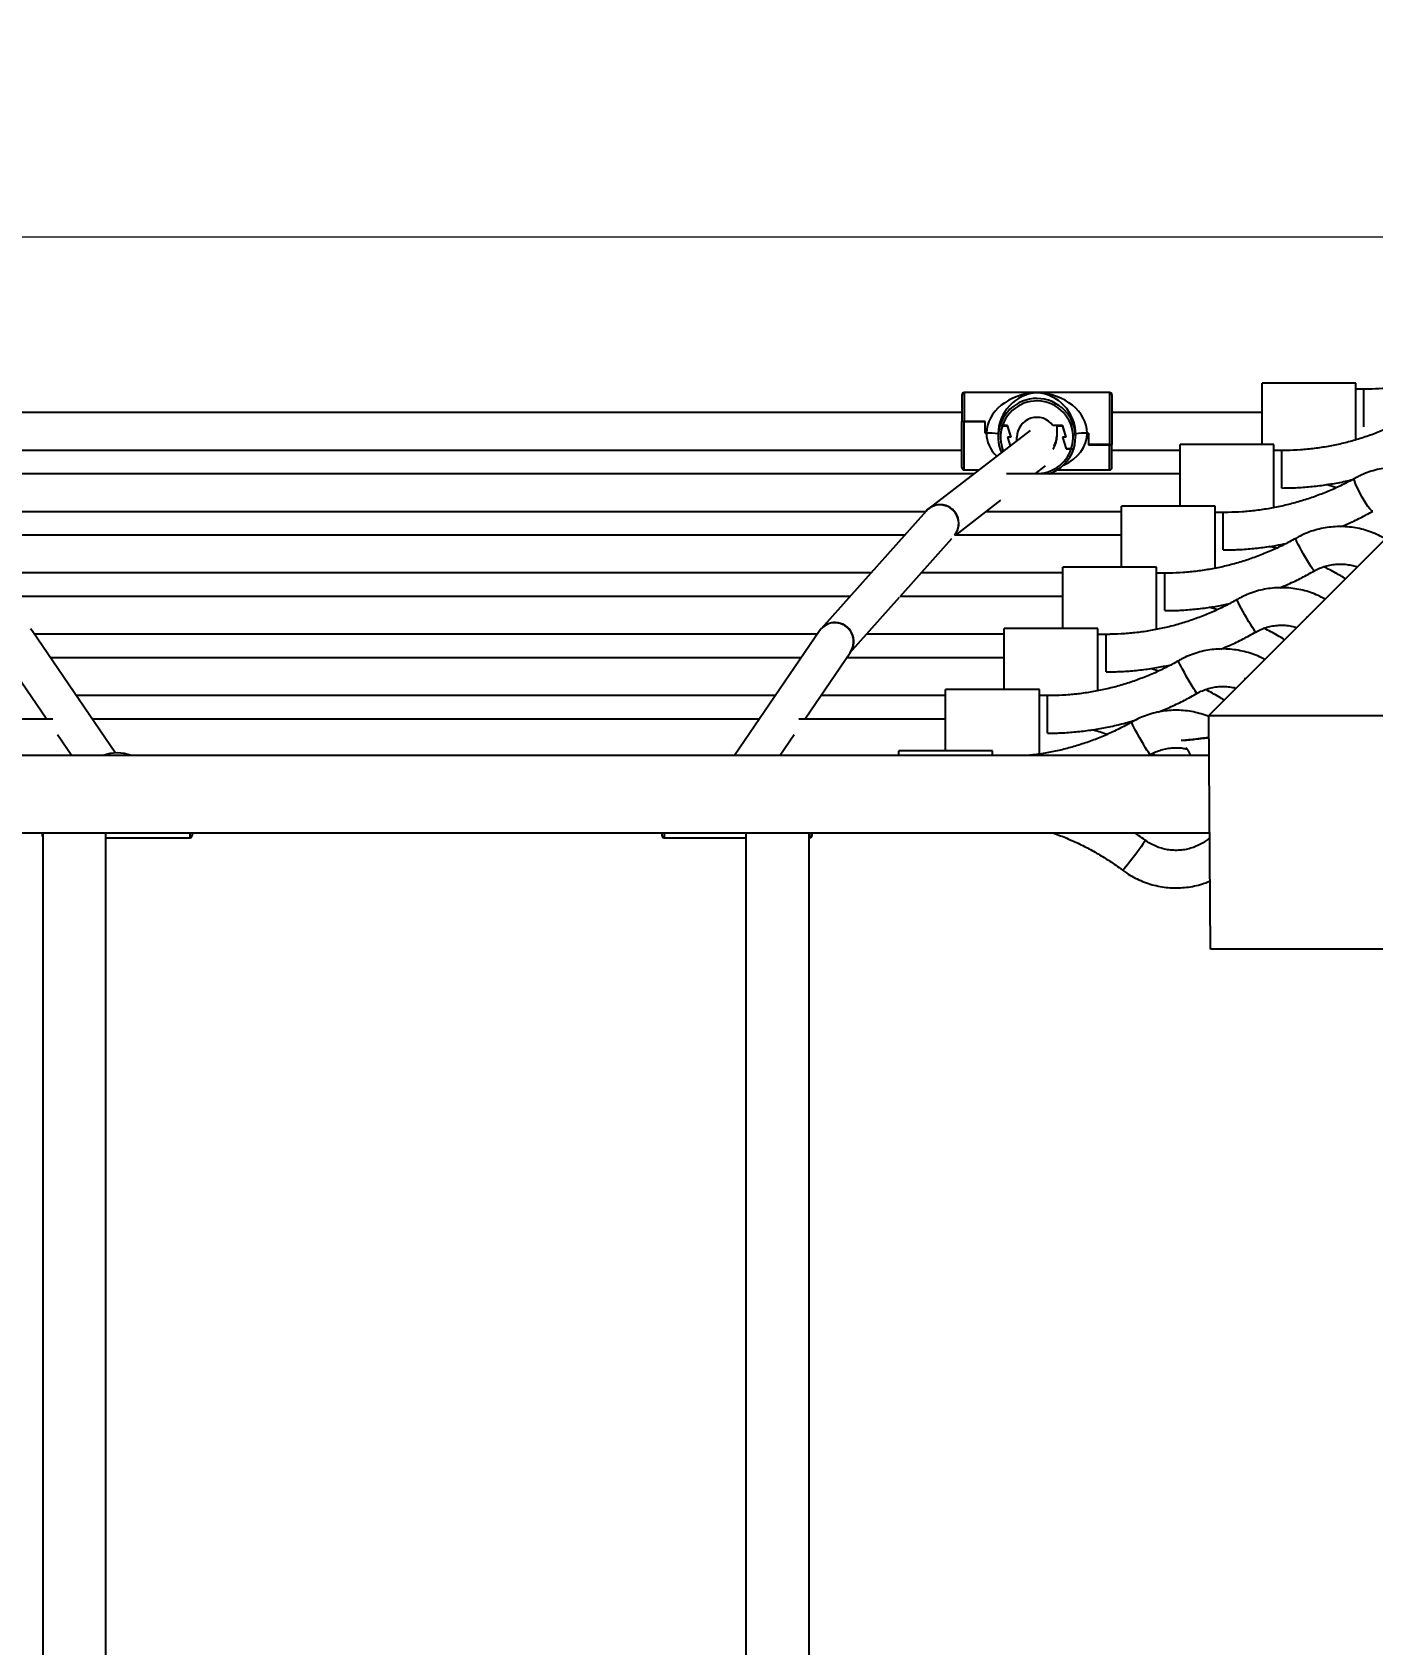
# Model space of a CAD drawing. Header units: millimetres. Extents: x -2930 to 2137, y -2830 to 2158.
# Drawn here: x -168 to 403, y 58 to 746 of the extents above; entities that cross this region are included whole.
import ezdxf

# ---------------------------------------------------------------- set-up
doc = ezdxf.new("R2010")
doc.units = ezdxf.units.MM
for name, color, linetype in [('DIKOM_ОБЪЕКТ', 7, 'Continuous'), ('DIKOM_РАЗМЕР_ЗОНА', 7, 'Continuous'), ('DIKOM_РАЗМЕР_ОБЪЕКТА', 7, 'Continuous')]:
    doc.layers.add(name, color=color, linetype=linetype)
doc.styles.add('style1', font='arial.ttf', dxfattribs={"width": 0.8})
doc.dimstyles.new('1-50', dxfattribs={"dimtxt": 300, "dimasz": 200, "dimexe": 100, "dimexo": 0, "dimgap": 100, "dimtad": 1, "dimdec": 0, "dimtxsty": 'style1', "dimcen": 0, "dimclrd": 7, "dimclre": 7, "dimadec": 1, "dimazin": 2, "dimtfac": 1, "dimtdec": 0, "dimtmove": 0, "dimatfit": 3, "dimfxl": 0, "dimlwd": 25, "dimlwe": 18, "dimarcsym": 0})

# ---------------------------------------------------------------- blocks, each defined once
blk = doc.blocks.new('*D1')
at = {"layer": 'Defpoints', "color": 0, "transparency": 16777216}
for p in [(637.08, 658.13), (-872.74, -617.13), (637.08, -617.13)]:
    blk.add_point(p, dxfattribs=at)
at = {"layer": 'DIKOM_РАЗМЕР_ОБЪЕКТА', "color": 7, "lineweight": 18, "transparency": 16777216}
for p, q in [((637.08, 658.13), (-972.74, 658.13)), ((637.08, -617.13), (-972.74, -617.13))]:
    blk.add_line(p, q, dxfattribs=at)
at = {"layer": 'DIKOM_РАЗМЕР_ОБЪЕКТА', "color": 7, "lineweight": 25, "transparency": 16777216}
blk.add_line((-872.74, 458.13), (-872.74, -417.13), dxfattribs=at)
at = {"layer": 'DIKOM_РАЗМЕР_ОБЪЕКТА', "color": 7, "transparency": 16777216}
for points in [[(-906.08, 458.13), (-839.41, 458.13), (-872.74, 658.13)], [(-906.08, -417.13), (-839.41, -417.13), (-872.74, -617.13)]]:
    blk.add_solid(points, dxfattribs=at)
at = {"layer": 'DIKOM_РАЗМЕР_ОБЪЕКТА', "color": 0, "transparency": 16777216, "insert": (-1126.02, 20.5), "char_height": 300, "attachment_point": 5, "rotation": 90, "style": 'style1'}
blk.add_mtext('1300', dxfattribs=at)
blk = doc.blocks.new('*D2')
at = {"layer": 'Defpoints', "color": 0, "transparency": 16777216}
for p in [(1137.08, 2158.13), (-2479.74, -2117.13), (1137.08, -2117.13)]:
    blk.add_point(p, dxfattribs=at)
at = {"layer": 'DIKOM_РАЗМЕР_ЗОНА', "color": 7, "lineweight": 18, "transparency": 16777216}
for p, q in [((1137.08, 2158.13), (-2579.74, 2158.13)), ((1137.08, -2117.13), (-2579.74, -2117.13))]:
    blk.add_line(p, q, dxfattribs=at)
at = {"layer": 'DIKOM_РАЗМЕР_ЗОНА', "color": 7, "lineweight": 25, "transparency": 16777216}
blk.add_line((-2479.74, 1958.13), (-2479.74, -1917.13), dxfattribs=at)
at = {"layer": 'DIKOM_РАЗМЕР_ЗОНА', "color": 7, "transparency": 16777216}
for points in [[(-2513.08, 1958.13), (-2446.41, 1958.13), (-2479.74, 2158.13)], [(-2513.08, -1917.13), (-2446.41, -1917.13), (-2479.74, -2117.13)]]:
    blk.add_solid(points, dxfattribs=at)
at = {"layer": 'DIKOM_РАЗМЕР_ЗОНА', "color": 0, "transparency": 16777216, "insert": (-2733.02, 20.5), "char_height": 300, "attachment_point": 5, "rotation": 90, "style": 'style1'}
blk.add_mtext('4300', dxfattribs=at)

msp = doc.modelspace()

# ---------------------------------------------------------------- linework, layer by layer
at = {"layer": 'DIKOM_ОБЪЕКТ'}
for p, q in [((537.46, 658.13), (333.42, 454.09)), ((291.09, 591.83), (229.09, 591.83)), ((229.09, 591.83), (229.09, 579.55)), ((291.09, 591.83), (291.09, 569.66)), ((396.17, 595.87), (356.17, 595.87)), ((356.17, 569.72), (356.17, 595.87)), ((396.17, 571.59), (396.17, 595.87)), ((399.62, 593.29), (396.17, 593.29)), ((399.62, 577.29), (399.62, 593.29)), ((228.09, 590.83), (228.09, 579.6)), ((292.09, 590.83), (292.09, 569.71)), ((228.09, 583.33), (-229.18, 583.33)), ((228.09, 579.6), (228.09, 579.5)), ((228.09, 559.83), (228.09, 579.5)), ((238.09, 579.55), (229.09, 579.55)), ((229.09, 579.45), (237.99, 579.45)), ((229.09, 558.83), (229.09, 579.45)), ((237.99, 579.55), (237.99, 579.45)), ((237.99, 574.52), (237.99, 579.45)), ((238.09, 574.52), (238.09, 579.55)), ((244.33, 578.18), (244.33, 577.74)), ((244.33, 578.18), (244.36, 578.18)), ((244.36, 577.84), (244.36, 578.28)), ((275.81, 579.26), (275.81, 578.77)), ((275.81, 579), (275.89, 579)), ((275.88, 578.54), (275.89, 578.54)), ((275.89, 578.54), (275.89, 579)), ((356.17, 583.33), (292.09, 583.33)), ((257.26, 575.73), (213.97, 542.38)), ((238.09, 574.79), (237.99, 574.79)), ((238.09, 574.71), (237.99, 574.71)), ((238.59, 574.52), (237.99, 574.52)), ((238.09, 574.52), (238.59, 574.52)), ((243.59, 574.27), (243.59, 574.26)), ((243.59, 574.26), (243.59, 573.79)), ((243.59, 573.79), (243.59, 573.29)), ((243.59, 573.78), (243.59, 573.28)), ((243.59, 573.28), (243.59, 572.84)), ((245.38, 577.69), (247.62, 577.69)), ((247.59, 577.79), (245.41, 577.79)), ((249.09, 572.79), (247.59, 577.79)), ((249.09, 572.79), (247.59, 572.79)), ((247.59, 572.79), (248.69, 569.13)), ((249.09, 572.79), (247.62, 577.69)), ((251.59, 571.36), (251.59, 572.79)), ((271.09, 577.79), (266.96, 577.79)), ((268.59, 577.79), (268.59, 577.69)), ((268.59, 577.69), (268.59, 572.79)), ((268.59, 577.69), (271.12, 577.69)), ((272.59, 572.79), (271.09, 577.79)), ((272.59, 572.79), (271.09, 572.79)), ((271.09, 572.79), (272.59, 567.8)), ((271.09, 572.79), (272.56, 567.9)), ((272.59, 572.79), (271.12, 577.69)), ((276.59, 574.27), (276.59, 574.26)), ((276.59, 573.79), (276.59, 574.26)), ((276.59, 573.79), (276.59, 573.29)), ((276.59, 573.78), (276.59, 573.28)), ((276.59, 572.84), (276.59, 573.28)), ((282.09, 574.52), (281.59, 574.52)), ((281.59, 574.52), (282.19, 574.52)), ((282.09, 574.52), (282.09, 569.56)), ((282.19, 574.52), (282.19, 569.66)), ((-229.18, 567.33), (228.09, 567.33)), ((274.79, 567.9), (272.56, 567.9)), ((272.59, 567.9), (272.59, 567.8)), ((272.59, 567.8), (274.76, 567.8)), ((275.81, 567.85), (275.81, 567.96)), ((282.09, 569.72), (282.19, 569.72)), ((282.09, 569.56), (291.09, 569.56)), ((291.09, 569.66), (282.19, 569.66)), ((291.09, 558.83), (291.09, 569.56)), ((292.09, 569.61), (292.09, 569.71)), ((292.09, 559.83), (292.09, 569.61)), ((292.09, 567.33), (321.17, 567.33)), ((361.17, 569.72), (321.17, 569.72)), ((321.17, 543.41), (321.17, 569.72)), ((361.17, 542.64), (361.17, 569.72)), ((364.62, 567.14), (361.17, 567.14)), ((364.62, 551.14), (364.62, 567.14)), ((233.18, 557.18), (-234.28, 557.18)), ((229.09, 558.83), (235.32, 558.83)), ((321.17, 557.18), (247.11, 557.18)), ((259.4, 557.18), (263.83, 560.6)), ((268.77, 558.83), (291.09, 558.83)), ((387.87, 551.27), (383.51, 552.58)), ((225.47, 531.04), (244.79, 545.93)), ((336.17, 543.41), (296.17, 543.41)), ((296.17, 517.41), (296.17, 543.41)), ((336.17, 516.89), (336.17, 543.41)), ((-213.81, 541.18), (212.71, 541.18)), ((212.81, 541.29), (168.07, 491.11)), ((238.63, 541.18), (296.17, 541.18)), ((339.62, 540.71), (336.17, 540.71)), ((339.62, 524.71), (339.62, 540.71)), ((203.66, 531.04), (-204.76, 531.04)), ((296.17, 531.04), (224.95, 531.04)), ((201.79, 504.89), (223.8, 529.57)), ((362.34, 525.44), (359.52, 526.26)), ((311.17, 517.41), (271.17, 517.41)), ((271.17, 491.28), (271.17, 517.41)), ((311.17, 490.69), (311.17, 517.41)), ((-190.5, 515.04), (189.4, 515.04)), ((210.84, 515.04), (271.17, 515.04)), ((314.62, 514.82), (311.17, 514.82)), ((314.62, 498.82), (314.62, 514.82)), ((180.36, 504.89), (-181.46, 504.89)), ((180.32, 480.81), (201.51, 504.58)), ((271.17, 504.89), (201.79, 504.89)), ((337.08, 499.23), (333.6, 500.27)), ((-168.45, 490.18), (-169.17, 491.11)), ((-132.99, 438.1), (-168.45, 490.18)), ((-167.57, 488.89), (166.47, 488.89)), ((167.35, 490.18), (131.14, 437)), ((168.07, 491.11), (167.35, 490.18)), ((187.53, 488.89), (246.17, 488.89)), ((286.17, 491.28), (246.17, 491.28)), ((246.17, 465.13), (246.17, 491.28)), ((286.17, 464.54), (286.17, 491.28)), ((289.62, 488.7), (286.17, 488.7)), ((289.62, 472.7), (289.62, 488.7)), ((-181.68, 481.18), (-162.22, 452.6)), ((159.56, 478.74), (-160.66, 478.74)), ((161.12, 452.6), (180.58, 481.18)), ((246.17, 478.74), (178.92, 478.74)), ((312.06, 473.07), (308.51, 474.14)), ((-149.77, 462.74), (148.67, 462.74)), ((168.03, 462.74), (221.17, 462.74)), ((261.17, 465.13), (221.17, 465.13)), ((221.17, 438.99), (221.17, 465.13)), ((261.17, 437.59), (261.17, 465.13)), ((264.62, 462.56), (261.17, 462.56)), ((264.62, 446.56), (264.62, 462.56)), ((312.82, 455.98), (313.29, 455.8)), ((334.18, 354.47), (333.42, 454.09)), ((333.42, 454.09), (433.04, 454.09)), ((-159.63, 452.6), (-222.27, 452.6)), ((141.76, 452.6), (-142.86, 452.6)), ((221.17, 452.6), (158.53, 452.6)), ((-157.71, 445.97), (-151.6, 437)), ((150.5, 437), (156.61, 445.97)), ((329.61, 444.12), (329.83, 444.36)), ((333.55, 437), (-334.65, 437)), ((241.17, 438.99), (201.17, 438.99)), ((201.17, 437), (201.17, 438.99)), ((241.17, 437), (241.17, 438.99)), ((307.71, 437), (308.46, 437.41)), ((310.71, 437), (309.2, 437.81)), ((-334.9, 404), (-137.1, 404)), ((-164.23, 404), (-164.23, 402.95)), ((-164, 404), (-164, -363)), ((-137.1, 404), (136, 404)), ((-137.1, -363), (-137.1, 404)), ((-137.1, 401.95), (-101.23, 401.95)), ((-101.23, 404), (-101.23, 401.95)), ((-100.23, 404), (-100.23, 402.95)), ((100.11, 404), (100.11, 402.95)), ((101.11, 404), (101.11, 401.95)), ((101.11, 401.95), (136, 401.95)), ((136, 404), (333.8, 404)), ((136, 404), (136, -363)), ((162.9, -363), (162.9, 404)), ((162.9, 401.95), (163.11, 401.95)), ((163.11, 404), (163.11, 401.95)), ((164.11, 404), (164.11, 402.95)), ((433.8, 354.47), (334.18, 354.47))]:
    msp.add_line(p, q, dxfattribs=at)
at = {"layer": 'DIKOM_ОБЪЕКТ', "flags": 128}
for points in [[(403.38, 541.21), (403.11, 541.26), (402.66, 541.64), (402.07, 542.32), (401.35, 543.28), (400.55, 544.46), (399.7, 545.83), (398.84, 547.3), (398.01, 548.81), (397.24, 550.3), (396.59, 551.69), (396.06, 552.91), (395.7, 553.92), (395.52, 554.65), (395.52, 555.09), (395.59, 555.19)], [(378.46, 515.78), (378.38, 515.8), (378.11, 516.09), (377.66, 516.69), (377.07, 517.57), (376.35, 518.7), (375.55, 520.01), (374.7, 521.44), (373.84, 522.94), (373.01, 524.43), (372.24, 525.84), (371.59, 527.1), (371.06, 528.16), (370.7, 528.96), (370.52, 529.47), (370.51, 529.67)], [(353.46, 489.7), (353.38, 489.75), (353.11, 490.08), (352.66, 490.72), (352.07, 491.64), (351.35, 492.79), (350.55, 494.12), (349.7, 495.57), (348.84, 497.07), (348.01, 498.55), (347.24, 499.94), (346.59, 501.18), (346.06, 502.2), (345.7, 502.97), (345.52, 503.43), (345.5, 503.58)], [(328.46, 463.56), (328.38, 463.6), (328.11, 463.93), (327.66, 464.58), (327.07, 465.49), (326.35, 466.64), (325.55, 467.98), (324.7, 469.43), (323.84, 470.93), (323.01, 472.41), (322.24, 473.8), (321.59, 475.03), (321.06, 476.06), (320.7, 476.82), (320.52, 477.29), (320.5, 477.44)], [(308.46, 437.41), (308.38, 437.45), (308.11, 437.79), (307.66, 438.43), (307.07, 439.35), (306.35, 440.5), (305.55, 441.83), (304.7, 443.28), (303.84, 444.78), (303.01, 446.26), (302.24, 447.65), (301.59, 448.88), (301.06, 449.91), (300.7, 450.67), (300.52, 451.14), (300.5, 451.29)], [(306.24, 400.95), (306.25, 400.92), (306.14, 400.62), (305.81, 400.03), (305.27, 399.19), (304.56, 398.14), (303.7, 396.91), (302.73, 395.57), (301.71, 394.19), (300.67, 392.82), (299.67, 391.53), (298.76, 390.38), (297.97, 389.43), (297.34, 388.72), (296.9, 388.28), (296.68, 388.13), (296.66, 388.13)]]:
    msp.add_lwpolyline(points, dxfattribs=at)
at = {"layer": 'DIKOM_ОБЪЕКТ'}
for centre, radius, start, end in [((229.09, 590.83), 1, 90, 180), ((291.09, 590.83), 1, 0, 90), ((260.08, 572.83), 16.5, 342.78808, 162.33631), ((260.08, 572.78), 15.5, 341.63651, 161.15751), ((260.05, 573.29), 16.46, 162.33935, 179.99982), ((260.05, 573.28), 16.46, 162.70422, 179.99969), ((260.09, 572.78), 8.5, 36.05778, 179.9331), ((260.12, 574.27), 16.46, 0.0007, 17.66014), ((260.12, 573.78), 16.46, 0.00049, 17.66014), ((260.12, 574.26), 16.46, 0.00061, 16.75047), ((260.12, 573.79), 16.46, 0.00082, 16.75047), ((239.83, 548.93), 25.61, 81.5746, 92.79093), ((260.05, 572.84), 16.46, 162.70447, 203.58457), ((260.05, 572.79), 15.46, 161.54982, 202.50366), ((260.1, 572.8), 8.48, 323.28536, 359.99248), ((260.1, 573.29), 8.48, 330.85577, 359.99772), ((280.34, 548.93), 25.61, 87.20903, 98.42544), ((260.09, 572.81), 15.5, 268.10598, 341.13138), ((260.1, 572.86), 16.49, 288.10272, 342.32207), ((229.09, 559.83), 1, 180, 270), ((291.09, 559.83), 1, 270, 0), ((218.72, 536.01), 7.93, 88.6376, 138.24396), ((218.82, 536.09), 7.94, 88.66868, 127.87565), ((218.74, 535.93), 8.01, 322.30928, 88.80176), ((218.82, 536.02), 8.01, 321.54907, 88.69139), ((173.88, 485.73), 7.91, 88.56791, 145.68187), ((173.99, 485.83), 7.92, 88.62122, 139.25382), ((173.93, 485.63), 8, 326.17952, 88.93226), ((174.01, 485.75), 8.01, 323.65014, 88.79791), ((-132.23, 421.58), 16.53, 68.85621, 111.14379), ((-163.23, 402.95), 1, 180, 219.98102), ((-101.23, 402.95), 1, 270, 0), ((101.11, 402.95), 1, 180, 270), ((163.11, 402.95), 1, 270, 0)]:
    msp.add_arc(centre, radius, start, end, dxfattribs=at)
for major_axis, ratio, start_param, end_param in [((-21.45, -1.95), 0.763883, 4.642894, 6.21369), ((-11.96, -12.12), 0.93785, 3.952473, 5.52327), ((11.96, -12.12), 0.93785, 0.759916, 2.330712), ((-21.45, 1.95), 0.763883, 3.211088, 4.781884), ((-21.45, -1.95), 0.763883, 6.21369, 6.863071), ((-21.45, 1.95), 0.763883, 2.198757, 3.211088)]:
    msp.add_ellipse((260.09, 575.33), major_axis=major_axis, ratio=ratio, start_param=start_param, end_param=end_param, dxfattribs=at)
for points, knots in [([(455.5, 608.17), (454.63, 607.68), (452.02, 606.21), (447.58, 603.98), (442.14, 601.58), (436.57, 599.48), (430.91, 597.68), (425.15, 596.17), (419.32, 594.98), (413.44, 594.09), (407.52, 593.52), (402.9, 593.31), (400.27, 593.29), (399.62, 593.29)], [0, 0, 0, 0, 0.051682, 0.153331, 0.254987, 0.356641, 0.458294, 0.559945, 0.661595, 0.763243, 0.864891, 0.966538, 1, 1, 1, 1]), ([(229.09, 579.55), (229.07, 579.55), (228.96, 579.55), (228.73, 579.55), (228.45, 579.56), (228.23, 579.57), (228.1, 579.59), (228.09, 579.6), (228.09, 579.6)], [0, 0, 0, 0, 0.021115, 0.221045, 0.42138, 0.627512, 0.843082, 1, 1, 1, 1]), ([(229.09, 579.45), (228.99, 579.45), (228.78, 579.45), (228.5, 579.46), (228.27, 579.47), (228.11, 579.48), (228.09, 579.49), (228.09, 579.5)], [0, 0, 0, 0, 0.181262, 0.381669, 0.586704, 0.800316, 1, 1, 1, 1]), ([(245.41, 577.79), (245.33, 577.79), (245.13, 577.79), (244.82, 577.8), (244.57, 577.81), (244.42, 577.82), (244.37, 577.83), (244.36, 577.84), (244.36, 577.84)], [0, 0, 0, 0, 0.153137, 0.385818, 0.61183, 0.753396, 0.9537, 1, 1, 1, 1]), ([(420.5, 582.02), (419.63, 581.53), (417.02, 580.06), (412.58, 577.83), (407.14, 575.44), (401.57, 573.34), (395.91, 571.53), (390.15, 570.03), (384.32, 568.83), (378.44, 567.94), (372.52, 567.37), (367.9, 567.16), (365.27, 567.15), (364.62, 567.14)], [0, 0, 0, 0, 0.051682, 0.153331, 0.254987, 0.356641, 0.458294, 0.559945, 0.661595, 0.763243, 0.864891, 0.966538, 1, 1, 1, 1]), ([(245.38, 577.69), (245.28, 577.69), (245.06, 577.69), (244.74, 577.7), (244.48, 577.71), (244.35, 577.72), (244.34, 577.73), (244.33, 577.74)], [0, 0, 0, 0, 0.187184, 0.418697, 0.642915, 0.856446, 1, 1, 1, 1]), ([(274.76, 567.8), (274.84, 567.8), (275.05, 567.8), (275.36, 567.81), (275.6, 567.82), (275.75, 567.83), (275.81, 567.84), (275.81, 567.85), (275.81, 567.85)], [0, 0, 0, 0, 0.153144, 0.385816, 0.611828, 0.753399, 0.953718, 1, 1, 1, 1]), ([(274.79, 567.9), (274.89, 567.9), (275.12, 567.9), (275.43, 567.91), (275.69, 567.92), (275.82, 567.94), (275.84, 567.95), (275.84, 567.95)], [0, 0, 0, 0, 0.187194, 0.418681, 0.642914, 0.856443, 1, 1, 1, 1]), ([(291.09, 569.66), (291.18, 569.66), (291.39, 569.66), (291.67, 569.67), (291.91, 569.68), (292.06, 569.69), (292.08, 569.71), (292.09, 569.71)], [0, 0, 0, 0, 0.181258, 0.381656, 0.586716, 0.800319, 1, 1, 1, 1]), ([(291.09, 569.56), (291.1, 569.56), (291.22, 569.56), (291.44, 569.56), (291.72, 569.57), (291.94, 569.58), (292.07, 569.6), (292.08, 569.61), (292.09, 569.61)], [0, 0, 0, 0, 0.021115, 0.221046, 0.421381, 0.627514, 0.843101, 1, 1, 1, 1]), ([(434.07, 554.74), (433.95, 554.81), (432.87, 555.5), (430.66, 556.57), (427.47, 557.89), (424.15, 558.9), (420.76, 559.61), (417.31, 560.02), (413.83, 560.12), (410.36, 559.91), (406.92, 559.39), (403.55, 558.57), (400.26, 557.45), (397.62, 556.28), (396.1, 555.46), (395.59, 555.19)], [0, 0, 0, 0, 0.010282, 0.096163, 0.182103, 0.268096, 0.354134, 0.440211, 0.526318, 0.612446, 0.698582, 0.784717, 0.87084, 0.956941, 1, 1, 1, 1]), ([(395.59, 555.19), (394.71, 554.71), (392.11, 553.29), (387.67, 551.12), (382.23, 548.79), (376.68, 546.75), (371.02, 545), (365.27, 543.54), (359.45, 542.37), (353.57, 541.5), (347.65, 540.94), (343, 540.73), (340.32, 540.72), (339.62, 540.71)], [0, 0, 0, 0, 0.051669, 0.153097, 0.254524, 0.355938, 0.45734, 0.558731, 0.660113, 0.761488, 0.862857, 0.96422, 1, 1, 1, 1]), ([(364.62, 551.14), (365.77, 551.15), (369.04, 551.18), (374.43, 551.47), (380.76, 552.1), (387.04, 553.08), (391.74, 553.98), (394.31, 554.64), (394.83, 554.78)], [0, 0, 0, 0, 0.113219, 0.321641, 0.53008, 0.738518, 0.946956, 1, 1, 1, 1]), ([(213.97, 542.38), (213.62, 542.08), (213.2, 541.72), (212.86, 541.35), (212.81, 541.29)], [0, 0, 0, 0, 0.8455037, 1, 1, 1, 1]), ([(389.75, 534.67), (390.62, 535.02), (393.46, 536.16), (398.02, 538.33), (401.62, 540.27), (403.38, 541.21)], [0, 0, 0, 0, 0.1868885, 0.6050907, 1, 1, 1, 1]), ([(370.51, 529.67), (369.63, 529.17), (367.03, 527.71), (362.59, 525.49), (357.15, 523.1), (351.58, 521), (345.92, 519.2), (340.16, 517.7), (334.34, 516.51), (328.45, 515.62), (322.53, 515.05), (317.91, 514.84), (315.27, 514.83), (314.62, 514.82)], [0, 0, 0, 0, 0.0516801, 0.1533091, 0.254944, 0.3565763, 0.4582056, 0.5598328, 0.6614574, 0.7630799, 0.8647013, 0.9663215, 1, 1, 1, 1]), ([(408.77, 529.44), (407.81, 529.97), (405.84, 531.07), (402.68, 532.38), (399.38, 533.44), (395.99, 534.19), (392.55, 534.62), (389.08, 534.75), (385.61, 534.56), (382.18, 534.05), (378.8, 533.24), (375.52, 532.12), (372.76, 530.9), (371.13, 530.01), (370.51, 529.67)], [0, 0, 0, 0, 0.0824621, 0.1689111, 0.2553726, 0.3418442, 0.4283236, 0.5148103, 0.601302, 0.6877953, 0.7742875, 0.8607778, 0.9472625, 1, 1, 1, 1]), ([(339.62, 524.71), (340.77, 524.72), (344.04, 524.75), (349.42, 525.03), (355.76, 525.66), (361.46, 526.47), (365.02, 527.21), (366.51, 527.52)], [0, 0, 0, 0, 0.127264, 0.362136, 0.597027, 0.831916, 1, 1, 1, 1]), ([(378.46, 515.78), (378.8, 515.97), (379.91, 516.58), (381.9, 517.42), (384.43, 518.17), (387.03, 518.62), (389.66, 518.75), (392.29, 518.56), (394.68, 518.13), (396.13, 517.64), (396.76, 517.43)], [0, 0, 0, 0, 0.062675, 0.201544, 0.340434, 0.479275, 0.618079, 0.756865, 0.895646, 1, 1, 1, 1]), ([(391.77, 512.44), (390.4, 513.27), (387.36, 515.08), (384.2, 516.67), (382.47, 517.54)], [0, 0, 0, 0, 0.4531759, 1, 1, 1, 1]), ([(363.74, 508.61), (364.94, 509.1), (368.1, 510.4), (373.03, 512.78), (376.67, 514.79), (378.46, 515.78)], [0, 0, 0, 0, 0.23817, 0.625916, 1, 1, 1, 1]), ([(345.5, 503.58), (344.63, 503.09), (342.02, 501.62), (337.58, 499.39), (332.14, 497), (326.57, 494.9), (320.91, 493.09), (315.15, 491.59), (309.32, 490.39), (303.44, 489.5), (297.52, 488.93), (292.9, 488.72), (290.27, 488.71), (289.62, 488.7)], [0, 0, 0, 0, 0.051682, 0.153331, 0.254987, 0.356641, 0.458294, 0.559945, 0.661595, 0.763243, 0.864891, 0.966538, 1, 1, 1, 1]), ([(383.06, 503.73), (382.34, 504.14), (380.61, 505.1), (377.7, 506.3), (374.4, 507.36), (371.01, 508.11), (367.57, 508.55), (364.1, 508.68), (360.64, 508.49), (357.2, 507.99), (353.83, 507.17), (350.55, 506.05), (347.77, 504.83), (346.13, 503.93), (345.5, 503.58)], [0, 0, 0, 0, 0.063243, 0.151424, 0.239611, 0.327805, 0.416004, 0.504207, 0.592413, 0.68062, 0.768827, 0.857031, 0.945234, 1, 1, 1, 1]), ([(314.62, 498.82), (315.77, 498.83), (319.04, 498.86), (324.43, 499.15), (330.75, 499.79), (336.75, 500.68), (340.6, 501.5), (342.38, 501.87)], [0, 0, 0, 0, 0.123386, 0.350584, 0.577797, 0.80501, 1, 1, 1, 1]), ([(375.19, 495.86), (375.16, 495.86), (375.07, 495.85), (375.01, 495.85), (374.97, 495.86)], [0, 0, 0, 0, 0.342258, 1, 1, 1, 1]), ([(338.6, 482.45), (339.85, 482.97), (343.06, 484.29), (348.03, 486.69), (351.67, 488.71), (353.46, 489.7)], [0, 0, 0, 0, 0.244701, 0.62871, 1, 1, 1, 1]), ([(353.46, 489.7), (353.81, 489.89), (354.92, 490.51), (356.91, 491.35), (359.44, 492.11), (362.04, 492.55), (364.68, 492.68), (367.31, 492.48), (369.41, 492.13), (370.59, 491.73), (370.94, 491.61)], [0, 0, 0, 0, 0.065617, 0.211155, 0.356732, 0.50228, 0.647802, 0.793314, 0.938822, 1, 1, 1, 1]), ([(365.77, 486.44), (364.75, 487.05), (361.93, 488.76), (358.97, 490.37), (357.01, 491.3), (356.96, 491.32)], [0, 0, 0, 0, 0.353566, 0.984112, 1, 1, 1, 1]), ([(357.32, 477.99), (356.84, 478.25), (355.35, 479.07), (352.7, 480.15), (349.4, 481.22), (346.01, 481.96), (342.57, 482.41), (339.1, 482.53), (335.64, 482.34), (332.2, 481.84), (328.83, 481.03), (325.55, 479.91), (322.77, 478.69), (321.13, 477.78), (320.5, 477.44)], [0, 0, 0, 0, 0.042588, 0.132713, 0.222844, 0.312983, 0.403126, 0.493274, 0.583425, 0.673577, 0.763729, 0.853879, 0.944026, 1, 1, 1, 1]), ([(320.5, 477.44), (319.63, 476.94), (317.02, 475.48), (312.58, 473.25), (307.14, 470.85), (301.57, 468.75), (295.91, 466.94), (290.15, 465.44), (284.32, 464.24), (278.44, 463.36), (272.52, 462.78), (267.9, 462.57), (265.27, 462.56), (264.62, 462.56)], [0, 0, 0, 0, 0.051682, 0.153331, 0.254987, 0.356641, 0.458294, 0.559945, 0.661594, 0.763243, 0.864891, 0.966538, 1, 1, 1, 1]), ([(289.62, 472.7), (290.77, 472.71), (294.04, 472.74), (299.43, 473.03), (305.75, 473.67), (311.79, 474.57), (315.68, 475.4), (317.5, 475.78)], [0, 0, 0, 0, 0.1229057, 0.3491644, 0.5754386, 0.8017133, 1, 1, 1, 1]), ([(349.03, 469.7), (348.95, 469.69), (348.73, 469.68), (348.59, 469.69), (348.51, 469.69)], [0, 0, 0, 0, 0.382451, 1, 1, 1, 1]), ([(311.77, 455.53), (313.63, 456.3), (317.45, 457.86), (323.03, 460.54), (326.67, 462.56), (328.46, 463.56)], [0, 0, 0, 0, 0.325793, 0.668572, 1, 1, 1, 1]), ([(328.46, 463.56), (328.81, 463.75), (329.92, 464.36), (331.91, 465.21), (334.44, 465.96), (337.04, 466.4), (339.68, 466.54), (342.3, 466.33), (344.12, 466.05), (345.01, 465.76), (345.07, 465.74)], [0, 0, 0, 0, 0.069105, 0.222379, 0.375694, 0.528976, 0.682232, 0.835478, 0.98872, 1, 1, 1, 1]), ([(340.02, 460.69), (339.26, 461.15), (336.68, 462.72), (333.97, 464.19), (331.98, 465.13), (331.92, 465.16)], [0, 0, 0, 0, 0.289917, 0.976405, 1, 1, 1, 1]), ([(333.42, 453.65), (333.18, 453.76), (331.87, 454.32), (329.39, 455.05), (326.01, 455.82), (322.57, 456.26), (319.1, 456.39), (315.64, 456.2), (312.2, 455.69), (308.83, 454.88), (305.55, 453.76), (302.77, 452.54), (301.13, 451.64), (300.5, 451.29)], [0, 0, 0, 0, 0.023456, 0.124942, 0.226436, 0.327936, 0.42944, 0.530948, 0.632457, 0.733966, 0.835472, 0.936975, 1, 1, 1, 1]), ([(300.5, 451.29), (299.63, 450.8), (297.02, 449.33), (292.58, 447.1), (287.14, 444.7), (281.57, 442.6), (275.91, 440.8), (270.15, 439.29), (264.32, 438.11), (259.51, 437.34), (256.63, 437.08), (255.73, 437)], [0, 0, 0, 0, 0.063827, 0.189362, 0.314908, 0.44045, 0.56599, 0.691529, 0.817065, 0.942601, 1, 1, 1, 1]), ([(264.62, 446.56), (265.77, 446.57), (269.04, 446.59), (274.43, 446.88), (280.75, 447.52), (287.04, 448.47), (293.27, 449.75), (298.36, 451.01), (301.34, 451.95), (302.29, 452.25)], [0, 0, 0, 0, 0.090314, 0.256572, 0.422844, 0.589114, 0.755384, 0.921653, 1, 1, 1, 1]), ([(289.99, 446.02), (289.83, 446.07), (287.7, 446.84), (285.53, 447.44), (283.51, 447.99)], [0, 0, 0, 0, 0.075834, 1, 1, 1, 1]), ([(308.46, 437.41), (308.81, 437.6), (309.92, 438.22), (311.91, 439.06), (314.44, 439.81), (317.04, 440.26), (319.67, 440.38), (322.02, 440.25), (323.45, 439.94), (324.03, 439.82)], [0, 0, 0, 0, 0.07371, 0.237193, 0.400721, 0.564214, 0.727681, 0.891134, 1, 1, 1, 1]), ([(329.61, 444.12), (329.19, 444.06), (327.56, 443.84), (325.56, 443.61), (323.78, 443.46), (322.63, 443.41), (321.92, 443.41), (321.72, 443.45), (321.69, 443.45)], [0, 0, 0, 0, 0.1083004, 0.4197635, 0.5932204, 0.7706852, 0.9661112, 1, 1, 1, 1]), ([(323.5, 443.75), (323.51, 443.75), (323.74, 443.73), (324.58, 443.77), (326.22, 443.89), (328.12, 444.11), (329.5, 444.31), (329.83, 444.36)], [0, 0, 0, 0, 0.012713, 0.264046, 0.524648, 0.888478, 1, 1, 1, 1]), ([(323.58, 440.42), (323.87, 440.05), (324.7, 438.99), (325.29, 437.78), (325.67, 437)], [0, 0, 0, 0, 0.353592, 1, 1, 1, 1]), ([(333.49, 444.46), (332.86, 444.43), (331.52, 444.37), (330.27, 444.21), (329.61, 444.12)], [0, 0, 0, 0, 0.468886, 1, 1, 1, 1]), ([(329.83, 444.36), (329.91, 444.37), (330.3, 444.43), (331.33, 444.55), (332.5, 444.68), (333.32, 444.7), (333.49, 444.7)], [0, 0, 0, 0, 0.067738, 0.339094, 0.866773, 1, 1, 1, 1]), ([(266.94, 404), (267.09, 403.95), (269.13, 403.29), (272.95, 401.73), (278.38, 399.31), (283.66, 396.57), (288.78, 393.57), (293.11, 390.73), (295.68, 388.85), (296.66, 388.13)], [0, 0, 0, 0, 0.013972, 0.189676, 0.365383, 0.541092, 0.716804, 0.892519, 1, 1, 1, 1]), ([(306.24, 400.95), (305.32, 401.64), (303.9, 402.69), (302.43, 403.66), (301.92, 404)], [0, 0, 0, 0, 0.652225, 1, 1, 1, 1]), ([(333.82, 401.9), (333.27, 401.45), (332.04, 400.43), (329.92, 399.15), (327.53, 398.03), (325.02, 397.22), (322.43, 396.71), (319.79, 396.51), (317.16, 396.63), (314.55, 397.06), (312.02, 397.79), (309.59, 398.83), (307.67, 399.92), (306.6, 400.69), (306.24, 400.95)], [0, 0, 0, 0, 0.07204, 0.160413, 0.248757, 0.337077, 0.425376, 0.51366, 0.601934, 0.690207, 0.778482, 0.866766, 0.955067, 1, 1, 1, 1]), ([(296.66, 388.13), (297.21, 387.73), (298.7, 386.66), (301.28, 385.12), (304.39, 383.61), (307.64, 382.38), (310.98, 381.46), (314.4, 380.85), (317.86, 380.54), (321.33, 380.56), (324.78, 380.88), (328.19, 381.53), (331.27, 382.38), (333.15, 383.14), (333.96, 383.46)], [0, 0, 0, 0, 0.052089, 0.14018, 0.228295, 0.316418, 0.404547, 0.492682, 0.580821, 0.668964, 0.75711, 0.845255, 0.933401, 1, 1, 1, 1])]:
    msp.add_open_spline(points, degree=3, knots=knots, dxfattribs=at)

# ---------------------------------------------------------------- dimensions: what is measured, and where the dimension line sits
at = {"layer": 'DIKOM_РАЗМЕР_ЗОНА'}
dim = msp.add_linear_dim(base=(-2479.74, -2117.13), p1=(1137.08, 2158.13), p2=(1137.08, -2117.13), angle=90, text='4300', dimstyle='1-50', dxfattribs=at)
dim.commit()
dim.dimension.update_dxf_attribs({"geometry": '*D2', "text_midpoint": (-2479.74, 20.5), "dimtype": 160})
at = {"layer": 'DIKOM_РАЗМЕР_ОБЪЕКТА'}
dim = msp.add_linear_dim(base=(-872.74, -617.13), p1=(637.08, 658.13), p2=(637.08, -617.13), angle=90, text='1300', dimstyle='1-50', dxfattribs=at)
dim.commit()
dim.dimension.update_dxf_attribs({"geometry": '*D1', "text_midpoint": (-872.74, 20.5), "dimtype": 160})

doc.saveas('drawing.dxf')
